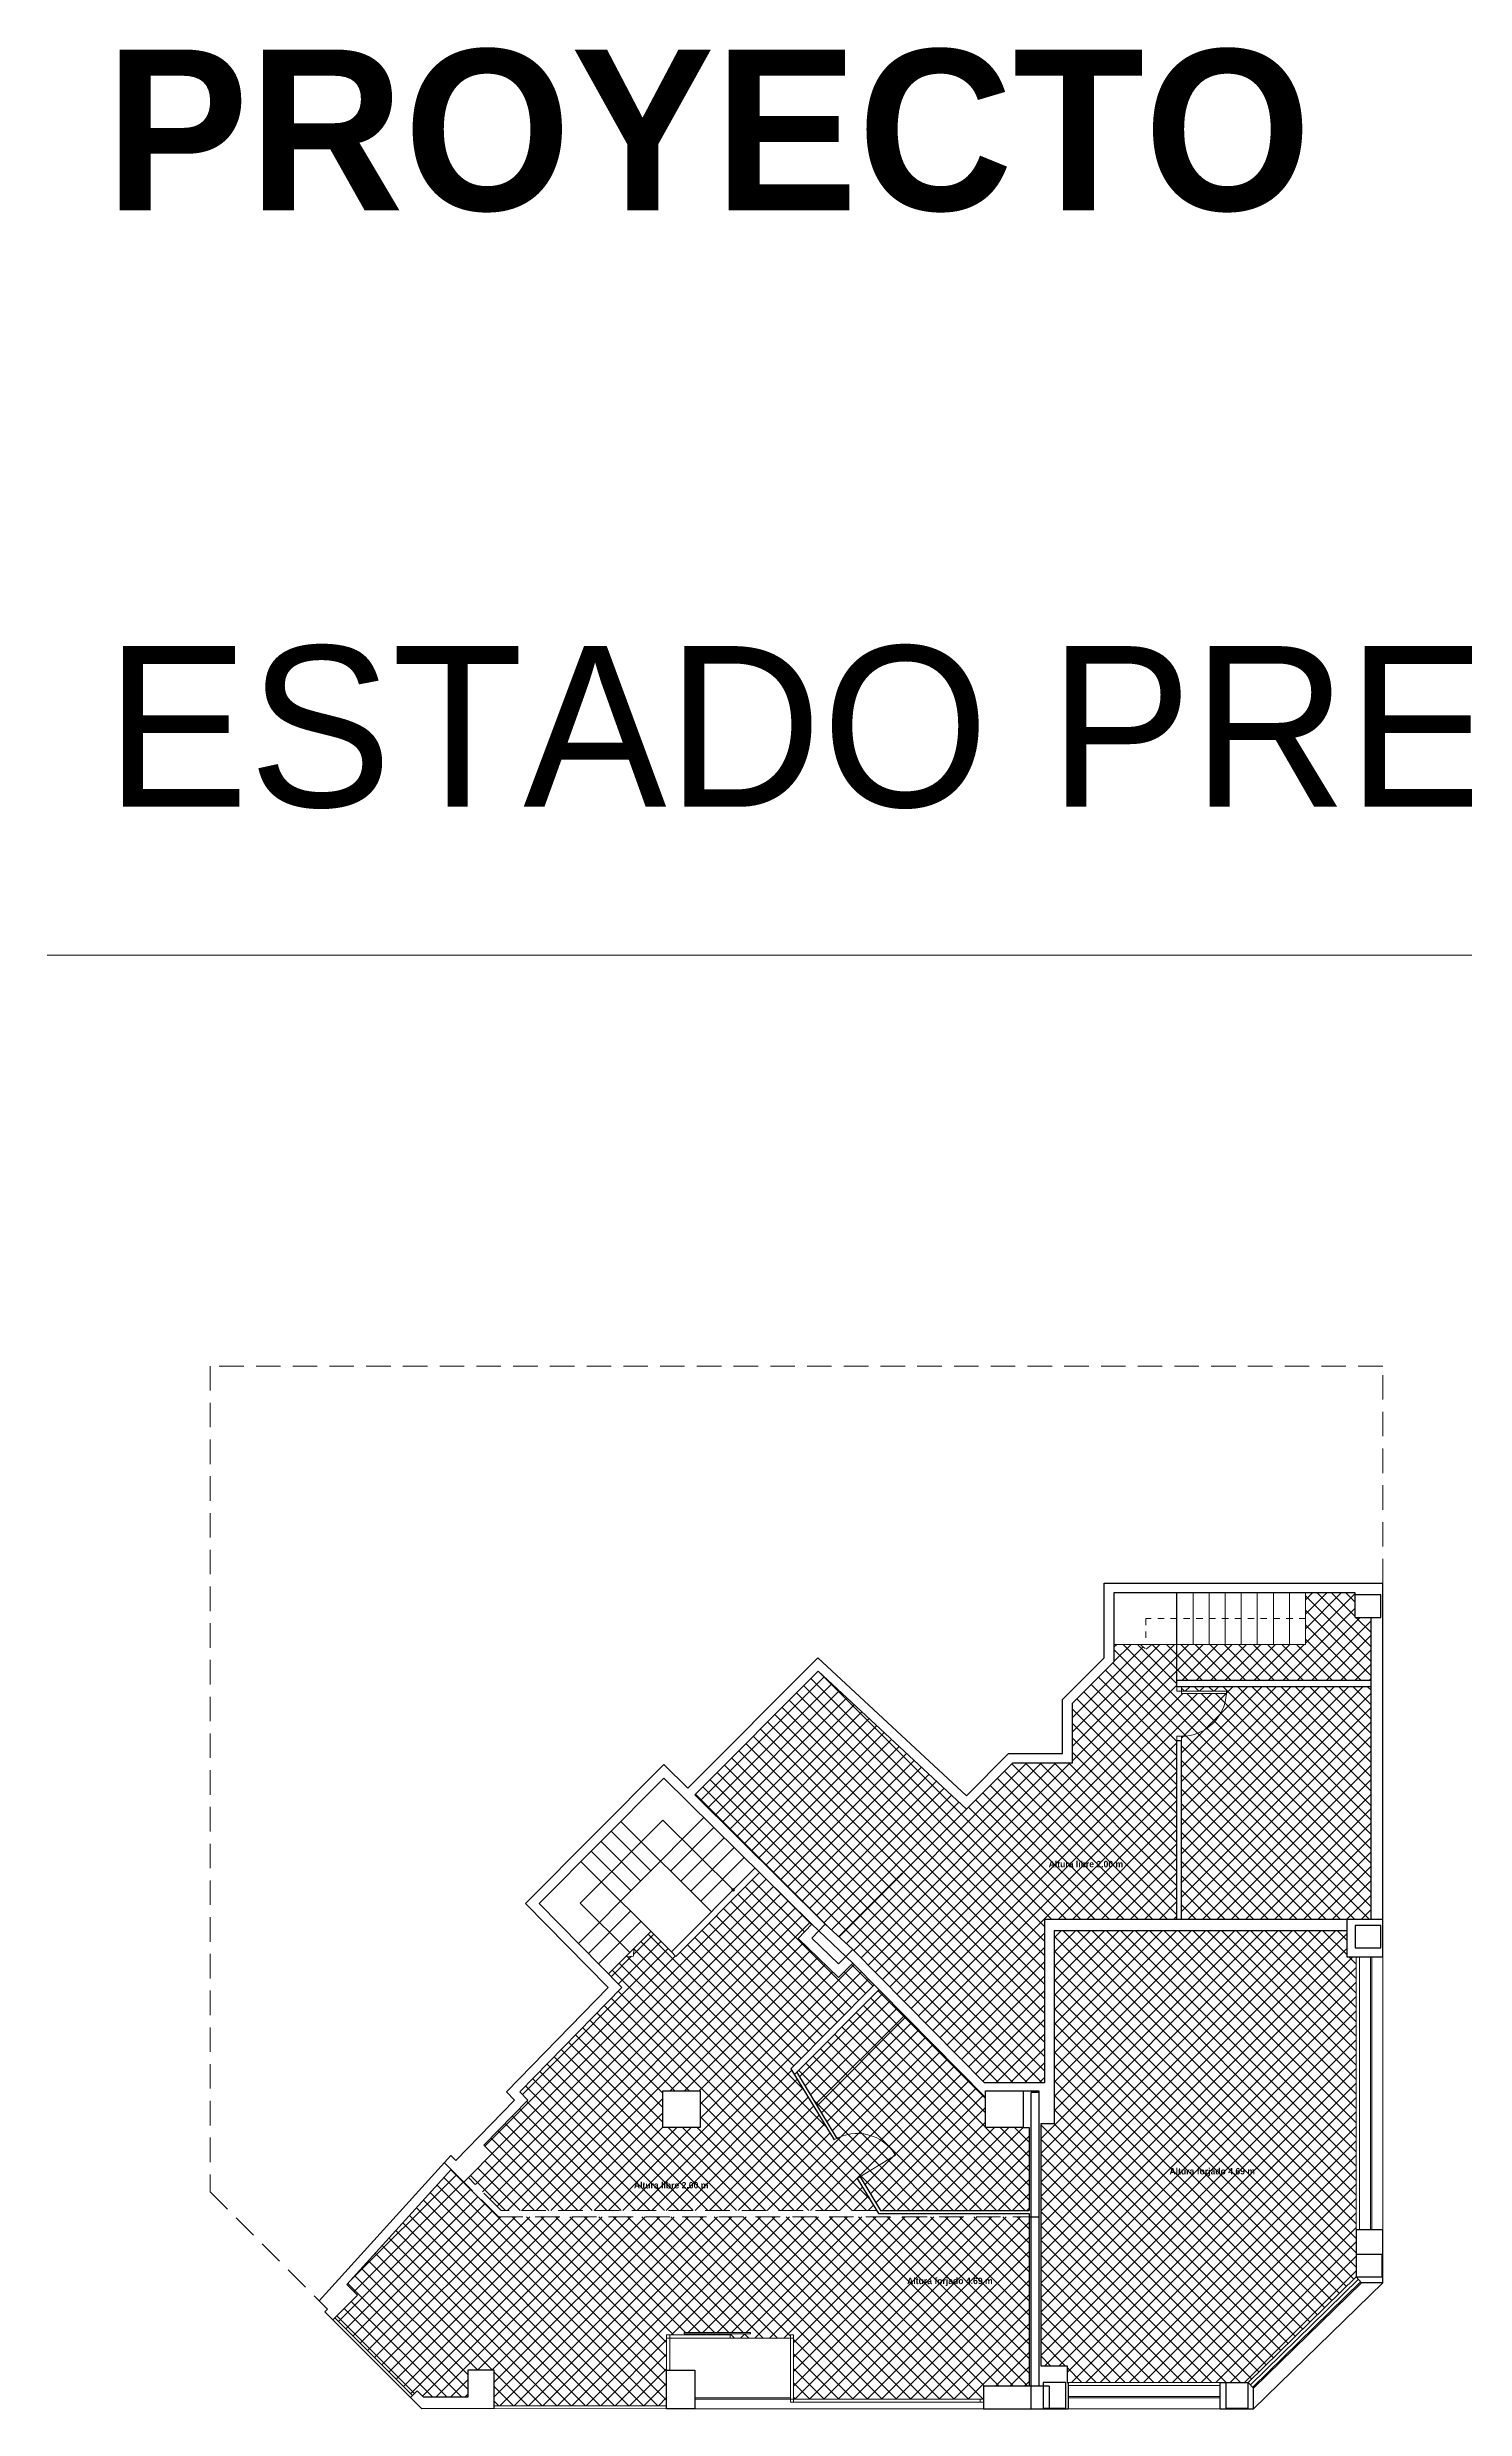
# Model space of a CAD drawing. Header units: millimetres. Extents: x -177 to 251, y 63 to 264.
# Drawn here: x 151.02 to 173.07, y 227.16 to 263.89 of the extents above; entities that cross this region are included whole.
import ezdxf

# ---------------------------------------------------------------- set-up
doc = ezdxf.new("R2010")
doc.units = ezdxf.units.MM
doc.header["$LTSCALE"] = 0.01
doc.linetypes.add('DASHED2', pattern=[0.375, 0.25, -0.125])
doc.linetypes.add('TRAZOS', pattern=[19.05, 12.7, -6.35])
for name, color, linetype, lineweight in [('ARQ_DISCONTINUAS', 6, 'TRAZOS', 5), ('ARQ_MOBILIARIO', 102, 'Continuous', 5), ('ARQ_PROYECCION', 3, 'Continuous', 9), ('ARQ_SECCION', 1, 'Continuous', 25), ('TEX_TEXTOS SUP', 7, 'Continuous', 5), ('Z_CARÁTULA', 7, 'Continuous', 9)]:
    doc.layers.add(name, color=color, linetype=linetype, lineweight=lineweight)
doc.layers.add('SOMBR_SOMBRAS', color=7, linetype='Continuous', lineweight=0, true_color=0x999999)
doc.styles.add('SAEZ IBARRA', font='GOTHIC.TTF')
doc.styles.get("Standard").update_dxf_attribs({"font": 'GOTHIC.TTF'})

msp = doc.modelspace()

# ---------------------------------------------------------------- hatches: boundary and pattern name
at = {"layer": 'SOMBR_SOMBRAS'}
h = msp.add_hatch(dxfattribs=at)
h.set_pattern_fill('NET', color=256, scale=0.05, angle=45)
h.paths.add_polyline_path([(171.614, 238.389), (168.664, 238.389), (168.664, 238.319), (169.364, 238.319), (169.364, 238.284), (169.363, 238.284, -0.399638), (168.664, 237.619), (168.664, 237.549), (168.664, 234.769), (171.234, 234.769), (171.614, 234.769)])
h.paths.add_polyline_path([(171.614, 239.469), (171.364, 239.469), (171.364, 239.849), (170.594, 239.849), (170.594, 239.049), (168.594, 239.049), (168.594, 238.489), (171.614, 238.489)])
h.paths.add_polyline_path([(168.594, 237.549), (168.594, 237.619), (168.664, 237.619, 0.399638), (169.363, 238.284), (168.664, 238.284), (168.664, 238.319), (168.594, 238.319), (168.594, 238.389), (168.594, 238.489), (168.594, 239.049), (168.204, 239.049), (168.116, 238.972), (168.02, 239.049), (167.614, 239.049), (167.614, 238.779), (166.964, 238.129), (166.964, 237.199), (166.034, 237.199), (165.322, 236.486), (163.338, 234.5), (163.553, 234.302), (165.599, 232.229), (166.534, 232.229), (166.534, 234.769), (168.594, 234.769)])
h.paths.add_polyline_path([(165.322, 236.486), (163.012, 238.631), (161.092, 236.709), (163.122, 234.698), (163.338, 234.5)])
h.paths.add_polyline_path([(163.886, 233.751), (163.552, 234.089), (163.328, 233.867), (162.703, 234.476), (162.912, 234.695), (162.099, 235.5), (160.8, 234.196), (160.729, 234.267), (160.41, 234.585), (160.146, 234.32), (160.138, 234.201), (160.015, 234.189), (159.75, 233.923), (159.957, 233.713), (158.374, 232.087), (158.498, 231.958), (157.814, 231.257), (157.939, 231.128), (157.608, 230.791), (157.572, 230.754), (158.081, 230.245), (163.922, 230.245), (163.621, 230.742), (164.218, 231.103, 0.413213), (163.259, 231.341), (162.589, 232.449)])
h.paths.add_polyline_path([(161.179, 232.104), (161.179, 231.534), (160.594, 231.534), (160.594, 232.104)], flags=16)
h.paths.add_polyline_path([(165.614, 232), (164.377, 233.253), (162.998, 231.869), (163.303, 231.365, -0.392438), (164.218, 231.103), (163.664, 230.768), (163.981, 230.245), (166.294, 230.245), (166.294, 231.534), (166.199, 231.534), (165.614, 231.534)])
h.paths.add_polyline_path([(164.377, 233.253), (163.956, 233.68), (162.678, 232.398), (162.998, 231.869)])
h.paths.add_polyline_path([(171.384, 234.189), (171.234, 234.189), (171.234, 234.599), (166.684, 234.599), (166.684, 232.079), (166.684, 231.589), (166.474, 231.589), (166.474, 227.829), (166.884, 227.829), (166.884, 227.569), (166.904, 227.569), (169.266, 227.569), (169.704, 227.569), (171.384, 229.209), (171.384, 229.559), (171.384, 229.949)])
h.paths.add_polyline_path([(166.294, 230.145), (158.039, 230.145), (157.501, 230.683), (157.304, 230.88), (155.683, 229.093), (155.848, 228.928), (155.495, 228.574), (156.704, 227.365), (156.774, 227.436), (156.873, 227.337), (157.563, 227.337), (157.563, 227.757), (157.974, 227.757), (157.974, 227.207), (160.655, 227.205), (160.655, 227.759), (160.655, 228.309), (160.926, 228.309), (160.926, 228.344), (161.961, 228.344), (161.961, 228.326), (161.643, 228.326), (161.643, 228.259), (162.58, 228.259), (162.58, 228.309), (162.63, 228.309), (162.63, 227.309), (165.584, 227.309), (165.584, 227.509), (166.294, 227.509)])

# ---------------------------------------------------------------- linework, layer by layer
at = {"layer": 'ARQ_DISCONTINUAS', "ltscale": 3}
for p, q in [((171.794, 243.378), (153.554, 243.378)), ((153.554, 243.378), (153.554, 230.533)), ((171.794, 239.999), (171.794, 243.378)), ((158.039, 230.145), (157.501, 230.683)), ((158.081, 230.245), (157.572, 230.754)), ((153.554, 230.533), (155.249, 228.838)), ((158.039, 230.145), (166.294, 230.145)), ((163.922, 230.245), (158.081, 230.245))]:
    msp.add_line(p, q, dxfattribs=at)
at = {"layer": 'ARQ_MOBILIARIO'}
msp.add_line((164.384, 233.26), (162.998, 231.869), dxfattribs=at)
at = {"layer": 'ARQ_PROYECCION', "ltscale": 0.5}
for p, q in [((168.844, 239.049), (168.844, 239.849)), ((169.094, 239.049), (169.094, 239.849)), ((169.344, 239.049), (169.344, 239.849)), ((169.594, 239.049), (169.594, 239.849)), ((169.844, 239.049), (169.844, 239.849)), ((170.094, 239.049), (170.094, 239.849)), ((170.344, 239.049), (170.344, 239.849)), ((170.594, 239.049), (170.594, 239.849)), ((170.594, 239.049), (167.614, 239.049)), ((168.594, 238.389), (168.594, 238.319)), ((168.594, 238.319), (169.364, 238.319)), ((168.664, 238.389), (168.664, 238.284)), ((168.664, 238.284), (169.364, 238.284)), ((169.364, 238.284), (169.364, 238.319)), ((168.594, 237.619), (168.664, 237.619)), ((168.594, 237.549), (168.594, 237.619)), ((168.664, 237.619), (168.664, 237.549)), ((159.282, 234.398), (161.233, 236.357)), ((159.309, 235.025), (160.597, 236.317)), ((161.351, 234.891), (159.942, 236.295)), ((161.689, 235.23), (160.597, 236.317)), ((160.717, 235.523), (161.392, 236.2)), ((163.338, 234.5), (165.322, 236.486)), ((160.099, 235.218), (159.481, 235.833)), ((160.251, 235.372), (159.634, 235.987)), ((160.408, 235.529), (159.791, 236.144)), ((160.876, 235.364), (161.551, 236.042)), ((161.032, 235.209), (161.708, 235.887)), ((160.729, 234.267), (159.32, 235.671)), ((161.188, 235.053), (161.864, 235.732)), ((160.082, 234.255), (159.309, 235.025)), ((159.438, 234.239), (160.095, 234.899)), ((159.596, 234.079), (160.254, 234.74)), ((159.75, 233.923), (160.41, 234.585)), ((171.384, 234.189), (171.384, 229.949)), ((171.434, 234.189), (171.434, 229.949)), ((171.604, 234.189), (171.604, 229.949)), ((171.624, 234.189), (171.624, 229.949)), ((171.794, 234.189), (171.794, 229.949)), ((164.218, 231.103), (163.619, 230.741)), ((169.704, 227.569), (171.384, 229.209)), ((169.739, 227.533), (171.419, 229.173)), ((169.772, 227.495), (171.451, 229.134)), ((169.786, 227.159), (171.794, 229.119)), ((169.786, 227.481), (171.464, 229.119)), ((161.643, 228.309), (160.655, 228.309)), ((160.655, 228.309), (160.655, 227.759)), ((162.63, 228.259), (160.655, 228.259)), ((160.705, 228.309), (160.705, 227.759)), ((161.643, 228.259), (161.643, 228.309)), ((162.63, 228.309), (162.58, 228.309)), ((162.63, 227.264), (162.63, 228.309)), ((169.266, 227.569), (166.904, 227.569)), ((169.266, 227.519), (166.904, 227.519)), ((162.58, 227.329), (161.095, 227.329)), ((165.584, 227.309), (161.095, 227.309)), ((161.095, 227.159), (165.584, 227.159)), ((165.534, 227.264), (165.534, 227.309)), ((169.266, 227.349), (166.904, 227.349)), ((169.266, 227.329), (166.904, 227.329)), ((169.266, 227.159), (166.904, 227.159))]:
    msp.add_line(p, q, dxfattribs=at)
at = {"layer": 'ARQ_PROYECCION', "linetype": 'DASHED2', "ltscale": 0.5}
for p, q in [((170.594, 239.449), (168.112, 239.449)), ((168.112, 239.449), (168.112, 239.049)), ((168.204, 239.049), (168.02, 239.049)), ((168.02, 239.049), (168.116, 238.972)), ((168.116, 238.972), (168.204, 239.049))]:
    msp.add_line(p, q, dxfattribs=at)
at = {"layer": 'ARQ_PROYECCION', "ltscale": 0.5}
for points in [[(160.138, 234.201), (160.146, 234.318), (160.015, 234.189)], [(161.961, 228.326), (160.926, 228.326), (160.926, 228.344), (161.961, 228.344)]]:
    msp.add_lwpolyline(points, close=True, dxfattribs=at)
for points in [[(155.495, 228.574), (156.704, 227.365), (156.672, 227.333), (155.463, 228.542), (155.495, 228.574)], [(165.584, 227.309), (165.584, 227.264), (162.58, 227.264), (162.58, 228.309)], [(157.974, 227.207), (160.655, 227.205), (160.655, 227.16), (157.974, 227.162), (157.974, 227.207)]]:
    msp.add_lwpolyline(points, dxfattribs=at)
msp.add_circle((161.689, 235.23), 0.02, dxfattribs=at)
for centre, start, end in [((168.664, 238.319), 270, 357.1376), ((163.619, 230.741), 31.1698, 121.1698)]:
    msp.add_arc(centre, 0.7, start, end, dxfattribs=at)
at = {"layer": 'ARQ_SECCION', "ltscale": 0.5}
for p, q in [((167.464, 239.999), (171.794, 239.999)), ((167.464, 238.841), (167.464, 239.999)), ((171.794, 234.189), (171.794, 239.999)), ((171.364, 239.849), (167.614, 239.849)), ((167.614, 239.849), (167.614, 238.779)), ((168.594, 238.389), (168.594, 239.849)), ((171.364, 239.469), (171.364, 239.849)), ((171.764, 239.819), (171.364, 239.819)), ((171.764, 239.469), (171.764, 239.819)), ((171.364, 239.469), (171.764, 239.469)), ((171.614, 234.769), (171.614, 239.469)), ((160.985, 236.814), (163.008, 238.839)), ((163.008, 238.839), (165.318, 236.694)), ((166.814, 238.191), (167.464, 238.841)), ((166.964, 238.129), (167.614, 238.779)), ((161.092, 236.709), (163.012, 238.631)), ((163.012, 238.631), (165.322, 236.486)), ((171.614, 238.489), (168.594, 238.489)), ((166.814, 237.349), (166.814, 238.191)), ((166.964, 238.129), (166.964, 237.199)), ((171.614, 238.389), (168.594, 238.389)), ((165.318, 236.694), (165.972, 237.349)), ((165.972, 237.349), (166.814, 237.349)), ((168.594, 234.769), (168.594, 237.549)), ((168.664, 237.549), (168.594, 237.549)), ((168.664, 234.769), (168.664, 237.549)), ((160.613, 237.182), (158.459, 235.02)), ((160.614, 236.97), (158.67, 235.019)), ((160.985, 236.814), (160.613, 237.182)), ((162.912, 234.695), (160.614, 236.97)), ((166.034, 237.199), (165.322, 236.486)), ((166.964, 237.199), (166.034, 237.199)), ((163.122, 234.698), (161.092, 236.709)), ((160.729, 234.267), (162.028, 235.57)), ((160.8, 234.196), (162.099, 235.5)), ((158.459, 235.02), (159.747, 233.712)), ((158.67, 235.019), (159.957, 233.713)), ((171.794, 234.769), (166.534, 234.769)), ((166.534, 234.769), (166.534, 232.229)), ((171.234, 234.769), (171.234, 234.189)), ((162.703, 234.476), (162.912, 234.695)), ((163.328, 233.867), (162.703, 234.476)), ((163.552, 234.089), (162.912, 234.695)), ((162.912, 234.695), (162.912, 234.695)), ((162.914, 234.48), (163.122, 234.698)), ((163.327, 234.078), (162.914, 234.48)), ((163.553, 234.302), (163.122, 234.698)), ((163.122, 234.698), (163.122, 234.698)), ((166.684, 234.599), (166.684, 231.589)), ((166.684, 234.599), (171.234, 234.599)), ((171.764, 234.678), (171.364, 234.678)), ((171.364, 234.678), (171.364, 234.328)), ((171.764, 234.328), (171.764, 234.678)), ((160.8, 234.196), (160.729, 234.267)), ((163.553, 234.302), (163.327, 234.078)), ((163.552, 234.089), (163.328, 233.867)), ((165.614, 232), (163.552, 234.089)), ((163.552, 234.089), (163.552, 234.089)), ((165.599, 232.229), (163.553, 234.302)), ((163.553, 234.302), (163.553, 234.302)), ((171.234, 234.189), (171.794, 234.189)), ((171.364, 234.328), (171.764, 234.328)), ((159.747, 233.712), (158.166, 232.088)), ((159.957, 233.713), (158.374, 232.087)), ((163.886, 233.751), (162.589, 232.449)), ((163.959, 233.683), (162.642, 232.361)), ((162.589, 232.449), (163.259, 231.341)), ((162.678, 232.398), (163.303, 231.365)), ((166.534, 232.229), (165.599, 232.229)), ((158.289, 231.959), (157.375, 231.021)), ((158.498, 231.958), (157.814, 231.257)), ((158.166, 232.088), (158.289, 231.959)), ((158.374, 232.087), (158.498, 231.958)), ((165.614, 232.104), (166.444, 232.104)), ((166.324, 227.159), (166.324, 232.079)), ((166.444, 232.079), (166.324, 232.079)), ((166.444, 232.104), (166.444, 227.509)), ((166.294, 231.534), (166.294, 230.245)), ((166.684, 231.589), (166.474, 231.589)), ((166.474, 231.589), (166.474, 227.829)), ((157.298, 231.098), (155.249, 228.838)), ((157.375, 231.021), (157.298, 231.098)), ((157.939, 231.128), (157.608, 230.791)), ((157.814, 231.257), (157.939, 231.128)), ((157.304, 230.88), (155.683, 229.093)), ((157.501, 230.683), (157.198, 230.986)), ((157.608, 230.791), (157.501, 230.683)), ((163.621, 230.742), (163.952, 230.195)), ((163.664, 230.768), (163.981, 230.245)), ((163.952, 230.195), (166.294, 230.195)), ((163.981, 230.245), (166.294, 230.245)), ((166.294, 230.195), (166.294, 227.509)), ((166.294, 230.145), (166.444, 230.145)), ((171.384, 229.949), (171.384, 229.209)), ((171.384, 229.949), (171.794, 229.949)), ((171.794, 229.119), (171.794, 229.949)), ((171.784, 229.559), (171.384, 229.559)), ((171.784, 229.209), (171.784, 229.559)), ((155.848, 228.928), (155.495, 228.574)), ((155.683, 229.093), (155.848, 228.928)), ((171.384, 229.209), (171.784, 229.209)), ((171.464, 229.119), (171.384, 229.209)), ((171.794, 229.119), (171.464, 229.119)), ((155.249, 228.838), (155.38, 228.707)), ((155.38, 228.707), (155.339, 228.666)), ((155.339, 228.666), (155.463, 228.542)), ((155.495, 228.574), (155.463, 228.542)), ((157.974, 227.757), (157.563, 227.757)), ((157.563, 227.757), (157.563, 227.337)), ((157.974, 227.162), (157.974, 227.757)), ((166.474, 227.829), (166.884, 227.829)), ((166.884, 227.829), (166.884, 227.569)), ((156.704, 227.365), (156.774, 227.436)), ((156.774, 227.436), (156.873, 227.337)), ((166.604, 227.509), (165.584, 227.509)), ((165.584, 227.509), (165.584, 227.159)), ((166.865, 227.569), (166.515, 227.569)), ((166.515, 227.569), (166.515, 227.169)), ((166.604, 227.509), (166.604, 227.159)), ((166.865, 227.169), (166.865, 227.569)), ((166.884, 227.569), (166.904, 227.569)), ((166.904, 227.569), (166.904, 227.159)), ((169.266, 227.569), (169.704, 227.569)), ((169.266, 227.159), (169.266, 227.569)), ((169.354, 227.569), (169.354, 227.169)), ((169.786, 227.481), (169.702, 227.567)), ((169.704, 227.169), (169.704, 227.569)), ((169.786, 227.159), (169.786, 227.481)), ((156.672, 227.333), (156.845, 227.16)), ((157.974, 227.162), (156.845, 227.16)), ((157.563, 227.337), (156.873, 227.337)), ((165.584, 227.159), (166.904, 227.159)), ((166.515, 227.169), (166.865, 227.169)), ((169.266, 227.159), (169.786, 227.159)), ((169.354, 227.169), (169.704, 227.169))]:
    msp.add_line(p, q, dxfattribs=at)
at = {"layer": 'ARQ_SECCION'}
for p, q in [((168.664, 238.389), (168.594, 238.389)), ((168.664, 237.549), (168.594, 237.549)), ((166.199, 231.534), (166.294, 231.534))]:
    msp.add_line(p, q, dxfattribs=at)
at = {"layer": 'ARQ_SECCION', "ltscale": 0.5}
for points in [[(160.594, 232.104), (161.179, 232.104), (161.179, 231.534), (160.594, 231.534)], [(160.655, 227.759), (161.095, 227.759), (161.095, 227.159), (160.655, 227.159)]]:
    msp.add_lwpolyline(points, close=True, dxfattribs=at)
msp.add_lwpolyline([(166.199, 232.104), (166.199, 231.534), (165.614, 231.534), (165.614, 232.104)], dxfattribs=at)
at = {"layer": 'Z_CARÁTULA'}
msp.add_line((151.02, 249.769), (251.43, 249.769), dxfattribs=at)

# ---------------------------------------------------------------- texts
at = {"layer": 'TEX_TEXTOS SUP', "char_height": 0.1, "width": 1.66831, "attachment_point": 7, "rotation": 0.0453}
for s, insert in [('\\pi0.23446;{\\fCentury Gothic|b1|i0|c0|p34;Altura libre 2.00 m}', (166.363, 235.579)), ('\\pi0.23446;{\\fCentury Gothic|b1|i0|c0|p34;Altura libre 2.00 m}', (159.911, 230.584)), ('\\pi0.13976;{\\fCentury Gothic|b1|i0|c0|p34;Altura forjado 4.69 m}', (168.338, 230.773)), ('\\pi0.13976;{\\fCentury Gothic|b1|i0|c0|p34;Altura forjado 4.69 m}', (164.257, 229.067))]:
    msp.add_mtext(s, dxfattribs=dict(at, insert=insert))
at = {"layer": 'Z_CARÁTULA', "char_height": 2.5, "attachment_point": 1, "style": 'SAEZ IBARRA'}
for s, insert in [('{\\fCentury Gothic|b1|i0|c0|p34;PROYECTO}', (151.923, 263.855)), ('ESTADO PREVIO - LEVANTAMIENTO', (151.923, 254.577))]:
    msp.add_mtext_dynamic_manual_height_columns(s, width=122.43879, gutter_width=12.5, heights=[0], dxfattribs=dict(at, insert=insert))

doc.saveas('drawing.dxf')
